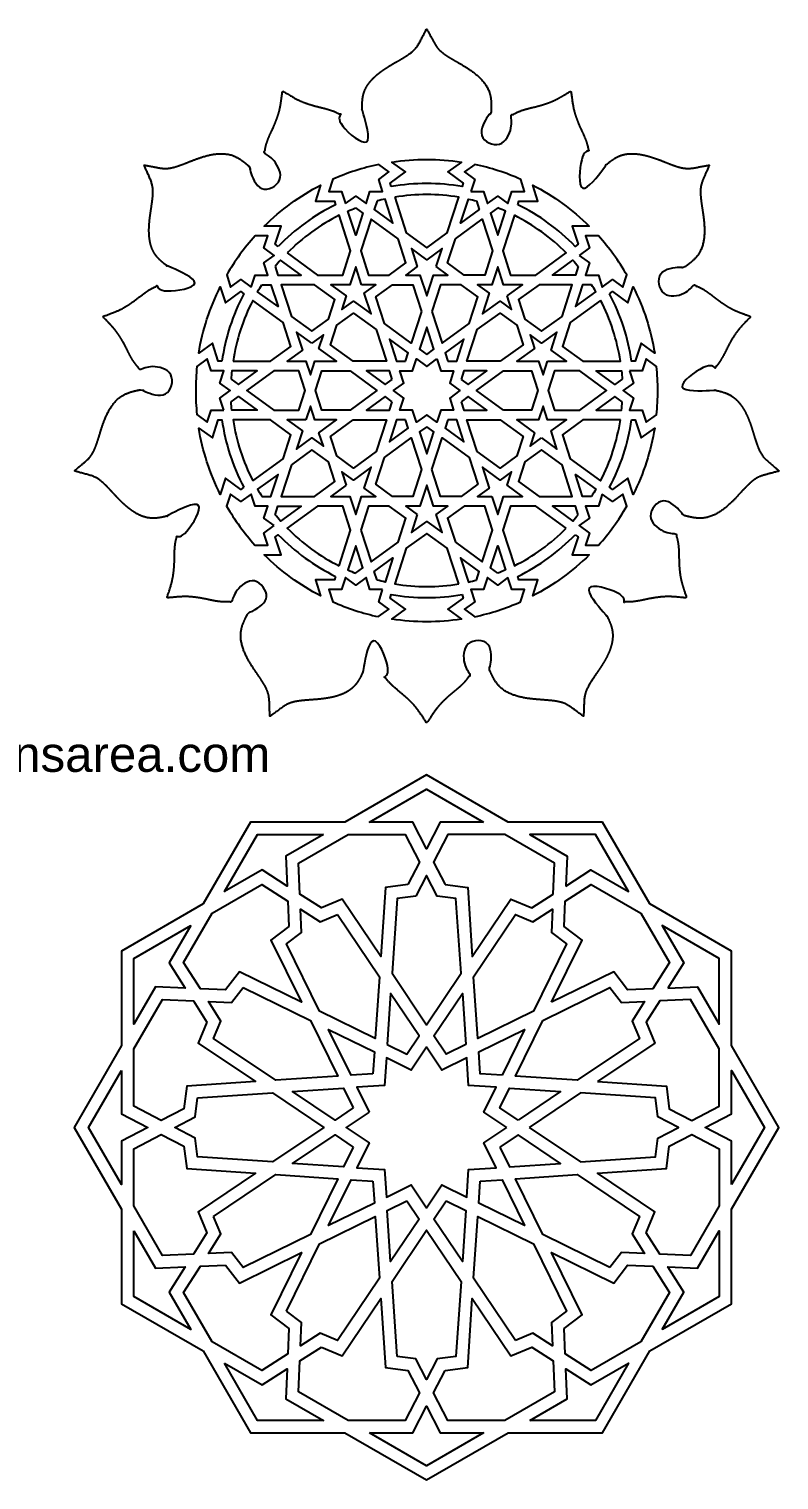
# Model space of a CAD drawing. Header units: millimetres. Extents: x 151 to 790, y 129 to 747.
# Drawn here: x 471 to 790, y 129 to 747 of the extents above; entities that cross this region are included whole.
import ezdxf

# ---------------------------------------------------------------- set-up
doc = ezdxf.new("R2010")
doc.units = ezdxf.units.MM
doc.styles.get("Standard").update_dxf_attribs({"font": 'arial.ttf'})

msp = doc.modelspace()

# ---------------------------------------------------------------- linework, layer by layer
for points in [[(605.54, 672.52), (609.92, 675.7), (614.29, 672.52), (615.97, 677.67), (621.38, 677.67), (619.7, 682.81), (624.08, 685.99), (619.69, 689.19, 0.026173), (609.74, 686.52, 0.026015), (600.19, 682.86), (598.46, 677.67), (603.87, 677.67)], [(625.05, 679.75), (624.56, 681.23), (631.11, 685.99), (625.31, 690.21, -0.07584), (654.98, 690.21), (649.17, 685.99), (655.72, 681.23), (655.24, 679.75, 0.086328)], [(658.91, 677.67), (664.32, 677.67), (665.99, 672.52), (670.37, 675.7), (674.75, 672.52), (676.42, 677.67), (681.83, 677.67), (680.15, 682.83, 0.026173), (670.54, 686.52, 0.026015), (660.66, 689.17), (656.21, 685.99), (660.58, 682.81)], [(576.92, 654.3), (575.66, 655.22), (578.16, 662.92), (570.98, 662.92, -0.07584), (594.98, 680.36), (592.77, 673.53), (600.86, 673.53), (601.35, 672.05, 0.086328)], [(678.94, 672.05), (679.42, 673.53), (687.52, 673.53), (685.3, 680.36, -0.07584), (709.31, 662.92), (702.13, 662.92), (704.63, 655.22), (703.37, 654.3, 0.086328)], [(619, 673.63), (617.81, 669.97), (625.75, 664.19), (622.42, 674.45, 0.010541)], [(661.28, 673.63), (662.48, 669.97), (654.53, 664.19), (657.87, 674.45, -0.010541)], [(609.83, 670.65), (612.95, 668.39), (609.92, 659.05), (606.58, 669.31, -0.010541)], [(670.46, 670.65), (667.34, 668.39), (670.37, 659.05), (673.7, 669.31, 0.010541)], [(565.38, 636.99), (567.06, 642.13), (572.47, 642.13), (570.8, 647.28), (575.17, 650.46), (570.8, 653.64), (572.47, 658.78), (567.03, 658.78, 0.026173), (560.56, 650.79, 0.026015), (554.98, 642.21), (556.63, 636.99), (561.01, 640.17)], [(705.11, 650.46), (709.49, 647.28), (707.82, 642.13), (713.23, 642.13), (714.9, 636.99), (719.28, 640.17), (723.66, 636.99), (725.34, 642.15, 0.026173), (719.73, 650.79, 0.026015), (713.29, 658.74), (707.82, 658.78), (709.49, 653.64)], [(575.62, 645.8), (576.81, 642.13), (586.63, 642.13), (577.91, 648.47, 0.010541)], [(704.66, 645.8), (703.47, 642.13), (693.65, 642.13), (702.38, 648.47, -0.010541)], [(552.94, 605.42), (551.38, 605.42), (548.88, 613.12), (543.07, 608.9, -0.07584), (552.24, 637.12), (554.46, 630.3), (561.01, 635.06), (562.27, 634.14, 0.086328)], [(569.96, 638), (573.81, 638), (576.84, 628.66), (568.12, 635, -0.010541)], [(710.33, 638), (706.48, 638), (703.44, 628.66), (712.17, 635, 0.010541)], [(718.01, 634.14), (719.28, 635.06), (725.83, 630.3), (728.05, 637.12, -0.07584), (737.22, 608.9), (731.41, 613.12), (728.91, 605.42), (727.34, 605.42, 0.086328)], [(553.79, 584.64), (552.11, 589.78), (556.49, 592.96), (552.11, 596.14), (553.79, 601.29), (548.38, 601.29), (546.7, 606.43), (542.31, 603.24, 0.026173), (541.77, 592.96, 0.026015), (542.3, 582.75), (546.7, 579.49), (548.38, 584.64)], [(726.5, 601.29), (728.17, 596.14), (723.8, 592.96), (728.17, 589.78), (726.5, 584.64), (731.91, 584.64), (733.58, 579.49), (737.98, 582.68, 0.026173), (738.52, 592.96, 0.026015), (737.99, 603.18), (733.58, 606.43), (731.91, 601.29)], [(556.89, 597.78), (560.01, 595.52), (567.95, 601.29), (557.17, 601.29, 0.010541)], [(723.4, 597.78), (720.28, 595.52), (712.34, 601.29), (723.12, 601.29, -0.010541)], [(556.89, 588.14), (560.01, 590.41), (567.95, 584.64), (557.17, 584.64, -0.010541)], [(723.4, 588.14), (720.28, 590.41), (712.34, 584.64), (723.12, 584.64, 0.010541)], [(562.27, 551.79), (561.01, 550.87), (554.46, 555.63), (552.24, 548.8, -0.07584), (543.07, 577.02), (548.88, 572.8), (551.38, 580.5), (552.94, 580.5, 0.086328)], [(727.34, 580.5), (728.91, 580.5), (731.41, 572.8), (737.22, 577.02, -0.07584), (728.05, 548.8), (725.83, 555.63), (719.28, 550.87), (718.01, 551.79, 0.086328)], [(569.96, 547.93), (573.81, 547.93), (576.84, 557.27), (568.12, 550.93, 0.010541)], [(710.33, 547.93), (706.48, 547.93), (703.44, 557.27), (712.17, 550.93, -0.010541)], [(575.17, 535.47), (570.8, 538.65), (572.47, 543.79), (567.06, 543.79), (565.38, 548.94), (561.01, 545.76), (556.63, 548.94), (554.95, 543.77, 0.026173), (560.56, 535.14, 0.026015), (566.99, 527.19), (572.47, 527.14), (570.8, 532.29)], [(575.62, 540.13), (576.81, 543.79), (586.63, 543.79), (577.91, 537.45, -0.010541)], [(704.66, 540.13), (703.47, 543.79), (693.65, 543.79), (702.38, 537.45, 0.010541)], [(714.9, 548.94), (713.23, 543.79), (707.82, 543.79), (709.49, 538.65), (705.11, 535.47), (709.49, 532.29), (707.82, 527.14), (713.25, 527.14, 0.026173), (719.73, 535.14, 0.026015), (725.3, 543.72), (723.66, 548.94), (719.28, 545.76)], [(601.35, 513.88), (600.86, 512.39), (592.77, 512.39), (594.98, 505.57, -0.07584), (570.98, 523.01), (578.16, 523.01), (575.66, 530.71), (576.92, 531.63, 0.086328)], [(703.37, 531.63), (704.63, 530.71), (702.13, 523.01), (709.31, 523.01, -0.07584), (685.3, 505.57), (687.52, 512.39), (679.42, 512.39), (678.94, 513.88, 0.086328)], [(609.83, 515.27), (612.95, 517.54), (609.92, 526.88), (606.58, 516.62, 0.010541)], [(670.46, 515.27), (667.34, 517.54), (670.37, 526.88), (673.7, 516.62, -0.010541)], [(619, 512.29), (617.81, 515.96), (625.75, 521.73), (622.42, 511.47, -0.010541)], [(661.28, 512.29), (662.48, 515.96), (654.53, 521.73), (657.87, 511.47, 0.010541)], [(621.38, 508.26), (615.97, 508.26), (614.29, 513.4), (609.92, 510.22), (605.54, 513.4), (603.87, 508.26), (598.46, 508.26), (600.14, 503.09, 0.026173), (609.74, 499.4, 0.026015), (619.62, 496.75), (624.08, 499.93), (619.7, 503.11)], [(674.75, 513.4), (670.37, 510.22), (665.99, 513.4), (664.32, 508.26), (658.91, 508.26), (660.58, 503.11), (656.21, 499.93), (660.6, 496.74, 0.026173), (670.54, 499.4, 0.026015), (680.09, 503.07), (681.83, 508.26), (676.42, 508.26)], [(655.24, 506.18), (655.72, 504.69), (649.17, 499.93), (654.98, 495.71, -0.07584), (625.31, 495.71), (631.11, 499.93), (624.56, 504.69), (625.05, 506.18, 0.086328)]]:
    msp.add_lwpolyline(points, format="xyb", close=True)
for points in [[(626.51, 675.23), (631.44, 660.06), (640.14, 653.74), (648.84, 660.06), (653.77, 675.23, 0.082277), (626.51, 675.23)], [(580.76, 651.51), (593.67, 642.13), (604.42, 642.13), (607.74, 652.36), (602.81, 667.53, 0.082277), (580.76, 651.51)], [(677.47, 667.53), (672.54, 652.36), (675.87, 642.13), (686.62, 642.13), (699.53, 651.51, 0.082277), (677.47, 667.53)], [(557.69, 605.42), (573.64, 605.42), (582.34, 611.74), (579.02, 621.97), (566.11, 631.35, 0.082277), (557.69, 605.42)], [(714.18, 631.35), (701.27, 621.97), (697.95, 611.74), (706.65, 605.42), (722.6, 605.42, 0.082277), (714.18, 631.35)], [(566.11, 554.58), (579.02, 563.95), (582.34, 574.18), (573.64, 580.5), (557.69, 580.5, 0.082277), (566.11, 554.58)], [(722.6, 580.5), (706.65, 580.5), (697.95, 574.18), (701.27, 563.95), (714.18, 554.58, 0.082277), (722.6, 580.5)], [(602.81, 518.39), (607.74, 533.57), (604.42, 543.79), (593.67, 543.79), (580.76, 534.41, 0.082277), (602.81, 518.39)], [(699.53, 534.41), (686.62, 543.79), (675.87, 543.79), (672.54, 533.57), (677.47, 518.39, 0.082277), (699.53, 534.41)], [(653.77, 510.69), (648.84, 525.87), (640.14, 532.19), (631.44, 525.87), (626.51, 510.69, 0.082277), (653.77, 510.69)]]:
    msp.add_lwpolyline(points, format="xyb")
for points in [[(627.93, 657.51), (616.47, 665.83), (612.09, 652.36), (615.41, 642.13), (624.17, 642.13), (631.25, 647.28)], [(652.36, 657.51), (663.82, 665.83), (668.2, 652.36), (664.87, 642.13), (656.12, 642.13), (649.04, 647.28)], [(644.18, 645.7), (646.67, 653.37), (640.14, 648.63), (633.62, 653.37), (636.11, 645.7), (631.2, 642.13), (637.27, 642.13), (640.14, 633.28), (643.02, 642.13), (649.09, 642.13)], [(612.41, 638), (609.92, 645.67), (607.42, 638), (599.36, 638), (605.88, 633.26), (604.01, 627.49), (608.92, 631.05), (616.44, 625.58), (613.57, 634.43), (618.48, 638)], [(674.4, 633.26), (680.93, 638), (672.86, 638), (670.37, 645.67), (667.88, 638), (661.81, 638), (666.72, 634.43), (663.84, 625.58), (671.37, 631.05), (676.28, 627.49)], [(592.32, 638), (578.16, 638), (582.53, 624.53), (591.23, 618.21), (598.32, 623.35), (601.02, 631.68)], [(637.97, 626.6), (633.59, 613.12), (622.13, 621.45), (618.43, 632.85), (625.51, 638), (634.26, 638)], [(642.32, 626.6), (646.69, 613.12), (658.15, 621.45), (661.86, 632.85), (654.78, 638), (646.02, 638)], [(697.75, 624.53), (702.13, 638), (687.96, 638), (679.26, 631.68), (681.97, 623.35), (689.05, 618.21)], [(618.62, 618.89), (622.99, 605.42), (608.83, 605.42), (599.13, 612.47), (601.83, 620.8), (608.92, 625.94)], [(671.46, 605.42), (657.29, 605.42), (661.67, 618.89), (671.37, 625.94), (678.45, 620.8), (681.16, 612.47)], [(591.23, 613.1), (584.71, 617.84), (587.2, 610.16), (580.67, 605.42), (588.74, 605.42), (590.62, 599.65), (592.49, 605.42), (601.79, 605.42), (594.27, 610.89), (596.14, 616.66)], [(640.14, 608.36), (643.18, 610.57), (640.14, 619.91), (637.11, 610.57)], [(691.54, 605.42), (699.61, 605.42), (693.09, 610.16), (695.58, 617.84), (689.05, 613.1), (684.14, 616.66), (686.02, 610.89), (678.49, 605.42), (687.79, 605.42), (689.67, 599.65)], [(631.09, 605.42), (632.25, 608.99), (624.31, 614.76), (627.34, 605.42)], [(649.2, 605.42), (652.95, 605.42), (655.98, 614.76), (648.04, 608.99)], [(644.52, 606.43), (646.19, 601.29), (651.6, 601.29), (649.93, 596.14), (654.31, 592.96), (649.93, 589.78), (651.6, 584.64), (646.19, 584.64), (644.52, 579.49), (640.14, 582.67), (635.77, 579.49), (634.09, 584.64), (628.68, 584.64), (630.36, 589.78), (625.98, 592.96), (630.36, 596.14), (628.68, 601.29), (634.09, 601.29), (635.77, 606.43), (640.14, 603.25)], [(574.98, 601.29), (563.52, 592.96), (574.98, 584.64), (585.74, 584.64), (588.44, 592.96), (585.74, 601.29)], [(607.48, 601.29), (618.94, 592.96), (607.48, 584.64), (595.5, 584.64), (592.79, 592.96), (595.5, 601.29)], [(625.5, 597.72), (624.34, 601.29), (614.52, 601.29), (622.46, 595.52)], [(654.79, 597.72), (657.82, 595.52), (665.77, 601.29), (655.95, 601.29)], [(672.8, 584.64), (661.34, 592.96), (672.8, 601.29), (684.79, 601.29), (687.5, 592.96), (684.79, 584.64)], [(705.3, 584.64), (716.76, 592.96), (705.3, 601.29), (694.55, 601.29), (691.84, 592.96), (694.55, 584.64)], [(625.5, 588.2), (622.46, 590.41), (614.52, 584.64), (624.34, 584.64)], [(654.79, 588.2), (655.95, 584.64), (665.77, 584.64), (657.82, 590.41)], [(588.74, 580.5), (580.67, 580.5), (587.2, 575.76), (584.71, 568.09), (591.23, 572.83), (596.14, 569.26), (594.27, 575.03), (601.79, 580.5), (592.49, 580.5), (590.62, 586.27)], [(608.83, 580.5), (622.99, 580.5), (618.62, 567.03), (608.92, 559.98), (601.83, 565.13), (599.13, 573.46)], [(631.09, 580.5), (627.34, 580.5), (624.31, 571.16), (632.25, 576.94)], [(649.2, 580.5), (648.04, 576.94), (655.98, 571.16), (652.95, 580.5)], [(661.67, 567.03), (657.29, 580.5), (671.46, 580.5), (681.16, 573.46), (678.45, 565.13), (671.37, 559.98)], [(689.05, 572.83), (695.58, 568.09), (693.09, 575.76), (699.61, 580.5), (691.54, 580.5), (689.67, 586.27), (687.79, 580.5), (678.49, 580.5), (686.02, 575.03), (684.14, 569.26)], [(640.14, 577.56), (637.11, 575.36), (640.14, 566.02), (643.18, 575.36)], [(622.13, 564.48), (633.59, 572.8), (637.97, 559.33), (634.26, 547.93), (625.51, 547.93), (618.43, 553.07)], [(642.32, 559.33), (646.69, 572.8), (658.15, 564.48), (661.86, 553.07), (654.78, 547.93), (646.02, 547.93)], [(582.53, 561.4), (578.16, 547.93), (592.32, 547.93), (601.02, 554.25), (598.32, 562.57), (591.23, 567.72)], [(687.96, 547.93), (702.13, 547.93), (697.75, 561.4), (689.05, 567.72), (681.97, 562.57), (679.26, 554.25)], [(605.88, 552.67), (599.36, 547.93), (607.42, 547.93), (609.92, 540.26), (612.41, 547.93), (618.48, 547.93), (613.57, 551.49), (616.44, 560.34), (608.92, 554.87), (604.01, 558.44)], [(667.88, 547.93), (670.37, 540.26), (672.86, 547.93), (680.93, 547.93), (674.4, 552.67), (676.28, 558.44), (671.37, 554.87), (663.84, 560.34), (666.72, 551.49), (661.81, 547.93)], [(636.11, 540.23), (633.62, 532.55), (640.14, 537.3), (646.67, 532.55), (644.18, 540.23), (649.09, 543.79), (643.02, 543.79), (640.14, 552.64), (637.27, 543.79), (631.2, 543.79)], [(612.09, 533.57), (616.47, 520.09), (627.93, 528.42), (631.25, 538.65), (624.17, 543.79), (615.41, 543.79)], [(652.36, 528.42), (663.82, 520.09), (668.2, 533.57), (664.87, 543.79), (656.12, 543.79), (649.04, 538.65)], [(715.06, 409.31), (674.87, 409.31), (640.06, 429.4), (605.25, 409.31), (565.06, 409.31), (544.96, 374.5), (510.15, 354.4), (510.15, 314.21), (490.06, 279.4), (510.15, 244.59), (510.15, 204.4), (544.96, 184.31), (565.06, 149.5), (605.25, 149.5), (640.06, 129.4), (674.87, 149.5), (715.06, 149.5), (735.15, 184.31), (769.96, 204.4), (769.96, 244.59), (790.06, 279.4), (769.96, 314.21), (769.96, 354.4), (735.15, 374.5)], [(664.33, 409.31), (645.93, 409.31), (640.06, 398.03), (634.19, 409.31), (615.79, 409.31), (640.06, 423.32)], [(596.13, 404.04), (580.19, 394.84), (580.74, 382.14), (570.02, 388.97), (554.09, 379.77), (568.1, 404.04)], [(632.11, 382.76), (622.54, 381.53), (620.56, 352.16), (604.17, 376.61), (595.27, 372.88), (586.17, 378.68), (585.59, 391.87), (606.66, 404.04), (630.99, 404.04), (637.09, 392.33)], [(648.01, 382.76), (657.58, 381.53), (659.55, 352.16), (675.95, 376.61), (684.85, 372.88), (693.95, 378.68), (694.53, 391.87), (673.45, 404.04), (649.12, 404.04), (643.03, 392.33)], [(699.37, 382.14), (710.09, 388.97), (726.03, 379.77), (712.02, 404.04), (683.99, 404.04), (699.93, 394.84)], [(581.5, 364.93), (573.82, 359.09), (586.8, 332.66), (560.37, 345.64), (554.53, 337.96), (543.75, 338.44), (536.65, 349.57), (548.82, 370.64), (569.89, 382.81), (581.03, 375.71)], [(635.51, 377.88), (627.5, 376.86), (625.36, 345), (640.06, 323.08), (654.75, 345), (652.61, 376.86), (644.61, 377.88), (640.06, 386.62)], [(693.32, 332.66), (706.3, 359.09), (698.62, 364.93), (699.09, 375.71), (710.23, 382.81), (731.3, 370.64), (743.46, 349.57), (736.37, 338.44), (725.59, 337.96), (719.75, 345.64)], [(602.2, 370.08), (619.99, 343.56), (618.22, 317.23), (594.53, 328.86), (580.46, 357.52), (586.88, 362.41), (586.45, 372.26), (594.76, 366.96)], [(660.13, 343.56), (677.91, 370.08), (685.36, 366.96), (693.67, 372.26), (693.24, 362.41), (699.66, 357.52), (685.58, 328.86), (661.9, 317.23)], [(539.69, 365.37), (530.49, 349.44), (537.32, 338.72), (524.62, 339.27), (515.42, 323.33), (515.42, 351.36)], [(742.79, 338.72), (755.49, 339.27), (764.69, 323.33), (764.69, 351.36), (740.42, 365.37), (749.62, 349.44)], [(546.58, 324.19), (542.85, 315.29), (567.3, 298.9), (537.93, 296.92), (536.7, 287.35), (527.13, 282.37), (515.42, 288.47), (515.42, 312.8), (527.59, 333.87), (540.78, 333.29)], [(561.94, 339), (590.6, 324.93), (602.23, 301.24), (575.9, 299.47), (549.38, 317.26), (552.5, 324.7), (547.2, 333.01), (557.05, 332.58)], [(623.33, 314.72), (631.7, 310.61), (636.89, 318.35), (624.79, 336.4)], [(656.79, 314.72), (648.42, 310.61), (643.23, 318.35), (655.33, 336.4)], [(689.52, 324.93), (718.18, 339), (723.07, 332.58), (732.91, 333.01), (727.62, 324.7), (730.74, 317.26), (704.22, 299.47), (677.89, 301.24)], [(712.81, 298.9), (742.19, 296.92), (743.41, 287.35), (752.98, 282.37), (764.69, 288.47), (764.69, 312.8), (752.53, 333.87), (739.34, 333.29), (733.54, 324.19), (737.27, 315.29)], [(617.21, 302.25), (607.91, 301.62), (598.33, 321.13), (617.84, 311.55)], [(672.21, 301.62), (662.91, 302.25), (662.28, 311.55), (681.79, 321.13)], [(510.15, 303.67), (510.15, 285.27), (521.43, 279.4), (510.15, 273.53), (510.15, 255.13), (496.14, 279.4)], [(769.96, 255.13), (769.96, 273.53), (758.69, 279.4), (769.96, 285.27), (769.96, 303.67), (783.98, 279.4)], [(542.6, 291.96), (574.46, 294.1), (596.38, 279.4), (574.46, 264.71), (542.6, 266.85), (541.58, 274.85), (532.84, 279.4), (541.58, 283.95)], [(608.85, 287.76), (601.11, 282.57), (583.06, 294.67), (604.74, 296.13)], [(679.01, 282.57), (671.27, 287.76), (675.38, 296.13), (697.06, 294.67)], [(683.74, 279.4), (705.66, 264.71), (737.51, 266.85), (738.54, 274.85), (747.28, 279.4), (738.54, 283.95), (737.51, 291.96), (705.66, 294.1)], [(536.7, 271.45), (537.93, 261.88), (567.3, 259.91), (542.85, 243.51), (546.58, 234.61), (540.78, 225.51), (527.59, 224.93), (515.42, 246.01), (515.42, 270.34), (527.13, 276.43)], [(608.85, 271.04), (604.74, 262.67), (583.06, 264.13), (601.11, 276.23)], [(671.27, 271.04), (675.38, 262.67), (697.06, 264.13), (679.01, 276.23)], [(733.54, 234.61), (737.27, 243.51), (712.81, 259.91), (742.19, 261.88), (743.41, 271.45), (752.98, 276.43), (764.69, 270.34), (764.69, 246.01), (752.53, 224.93), (739.34, 225.51)], [(549.38, 241.55), (575.9, 259.33), (602.23, 257.56), (590.6, 233.88), (561.94, 219.8), (557.05, 226.22), (547.2, 225.79), (552.5, 234.1)], [(718.18, 219.8), (689.52, 233.88), (677.89, 257.56), (704.22, 259.33), (730.74, 241.55), (727.62, 234.1), (732.91, 225.79), (723.07, 226.22)], [(617.21, 256.55), (617.84, 247.25), (598.33, 237.67), (607.91, 257.18)], [(662.91, 256.55), (672.21, 257.18), (681.79, 237.67), (662.28, 247.25)], [(631.7, 248.19), (636.89, 240.45), (624.79, 222.4), (623.33, 244.08)], [(648.42, 248.19), (656.79, 244.08), (655.33, 222.4), (643.23, 240.45)], [(580.46, 201.28), (594.53, 229.94), (618.22, 241.57), (619.99, 215.25), (602.2, 188.73), (594.76, 191.84), (586.45, 186.55), (586.88, 196.39)], [(677.91, 188.73), (660.13, 215.25), (661.9, 241.57), (685.58, 229.94), (699.66, 201.28), (693.24, 196.39), (693.67, 186.55), (685.36, 191.84)], [(515.42, 235.47), (524.62, 219.53), (537.32, 220.09), (530.49, 209.37), (539.69, 193.43), (515.42, 207.44)], [(627.5, 181.95), (625.36, 213.8), (640.06, 235.72), (654.75, 213.8), (652.61, 181.95), (644.61, 180.92), (640.06, 172.18), (635.51, 180.92)], [(740.42, 193.43), (749.62, 209.37), (742.79, 220.09), (755.49, 219.53), (764.69, 235.47), (764.69, 207.44)], [(554.53, 220.84), (560.37, 213.16), (586.8, 226.14), (573.82, 199.71), (581.5, 193.87), (581.03, 183.09), (569.89, 176), (548.82, 188.16), (536.65, 209.23), (543.75, 220.37)], [(698.62, 193.87), (706.3, 199.71), (693.32, 226.14), (719.75, 213.16), (725.59, 220.84), (736.37, 220.37), (743.46, 209.23), (731.3, 188.16), (710.23, 176), (699.09, 183.09)], [(595.27, 185.92), (604.17, 182.19), (620.56, 206.65), (622.54, 177.27), (632.11, 176.05), (637.09, 166.48), (630.99, 154.77), (606.66, 154.77), (585.59, 166.93), (586.17, 180.12)], [(648.01, 176.05), (657.58, 177.27), (659.55, 206.65), (675.95, 182.19), (684.85, 185.92), (693.95, 180.12), (694.53, 166.93), (673.45, 154.77), (649.12, 154.77), (643.03, 166.48)], [(554.09, 179.04), (570.02, 169.84), (580.74, 176.67), (580.19, 163.97), (596.13, 154.77), (568.1, 154.77)], [(683.99, 154.77), (699.93, 163.97), (699.37, 176.67), (710.09, 169.84), (726.03, 179.04), (712.02, 154.77)], [(615.79, 149.5), (634.19, 149.5), (640.06, 160.77), (645.93, 149.5), (664.33, 149.5), (640.06, 135.48)]]:
    msp.add_lwpolyline(points, close=True)
for points in [[(674.28, 279.4), (664.51, 285.95), (669.7, 296.51), (657.96, 297.3), (657.17, 309.04), (646.61, 303.85), (640.06, 313.62), (633.51, 303.85), (622.95, 309.04), (622.16, 297.3), (610.42, 296.51), (615.61, 285.95)], [(615.61, 285.95), (605.84, 279.4), (615.61, 272.85), (610.42, 262.29), (622.16, 261.5), (622.95, 249.76), (633.51, 254.95), (640.06, 245.18), (646.61, 254.95), (657.17, 249.76), (657.96, 261.5), (669.7, 262.29), (664.51, 272.85), (674.28, 279.4)]]:
    msp.add_lwpolyline(points)
msp.add_rational_spline([(566.09, 499.14), (565.04, 499.04), (564.18, 498.45), (563.69, 497.52), (562.45, 495.14), (559.58, 488.84), (563.36, 478.58), (569.38, 470.62), (573.14, 464.11), (573.16, 458.86), (573.31, 455.71), (573.39, 454.34), (574.5, 455.14), (577.06, 456.98), (581.18, 460.23), (588.61, 461.36), (598.59, 461.61), (608.97, 465.06), (612.1, 471.23), (613.19, 473.68), (613.61, 474.64), (613.53, 475.69), (612.97, 476.57), (610.99, 479.63), (611.67, 483.21), (614.62, 485.34), (617.58, 487.48), (621.19, 486.99), (623.47, 484.15), (625.76, 481.31), (625.46, 477.68), (622.75, 475.25), (621.59, 474.21), (621.38, 472.67), (622.21, 471.36), (622.95, 470.18), (625.26, 467.4), (630.15, 463.65), (634.63, 459.42), (636.97, 456.37), (640.14, 451.43), (643.32, 456.37), (645.65, 459.42), (650.14, 463.65), (655.03, 467.4), (657.34, 470.18), (658.08, 471.36), (658.91, 472.67), (658.7, 474.21), (657.54, 475.25), (654.82, 477.68), (654.53, 481.31), (656.81, 484.15), (659.1, 486.99), (662.71, 487.48), (665.66, 485.34), (668.62, 483.21), (669.29, 479.63), (667.32, 476.57), (666.75, 475.69), (666.67, 474.64), (667.1, 473.68), (668.19, 471.23), (671.31, 465.06), (681.7, 461.61), (691.68, 461.36), (699.11, 460.23), (703.23, 456.98), (705.78, 455.14), (706.9, 454.34), (706.97, 455.71), (707.13, 458.86), (707.15, 464.11), (710.91, 470.62), (716.93, 478.58), (720.71, 488.84), (717.84, 495.14), (716.59, 497.52), (716.11, 498.45), (715.24, 499.04), (714.2, 499.14), (710.57, 499.51), (708.2, 502.27), (708.37, 505.91), (708.55, 509.55), (711.18, 512.07), (714.82, 512.09), (718.46, 512.1), (721.12, 509.61), (721.33, 505.97), (721.42, 504.42), (722.49, 503.29), (724.04, 503.12), (725.42, 502.97), (729.03, 503.04), (735.01, 504.52), (741.12, 505.39), (744.95, 505.32), (750.8, 504.72), (748.92, 510.28), (747.99, 514.01), (747.48, 520.15), (747.59, 526.31), (746.85, 529.85), (746.4, 531.17), (745.89, 532.63), (744.55, 533.43), (743.02, 533.17), (739.43, 532.56), (736.4, 534.6), (735.61, 538.15), (734.82, 541.71), (736.69, 544.84), (740.2, 545.82), (743.7, 546.8), (746.93, 545.09), (748.09, 541.64), (748.42, 540.65), (749.19, 539.93), (750.2, 539.67), (752.81, 538.99), (759.58, 537.59), (768.74, 543.55), (775.17, 551.2), (780.68, 556.31), (785.79, 557.5), (788.82, 558.35), (790.14, 558.73), (789.12, 559.64), (786.76, 561.72), (782.66, 565.01), (779.92, 572.01), (777.45, 581.68), (771.78, 591.03), (765.07, 592.71), (762.43, 593.23), (761.4, 593.43), (760.4, 593.12), (759.67, 592.37), (757.12, 589.76), (753.48, 589.62), (750.74, 592.03), (748.01, 594.43), (747.68, 598.06), (749.94, 600.92), (752.19, 603.78), (755.8, 604.3), (758.77, 602.2), (760.04, 601.3), (761.59, 601.43), (762.69, 602.54), (763.67, 603.52), (765.87, 606.39), (768.44, 611.99), (771.57, 617.31), (774.02, 620.26), (778.13, 624.46), (772.6, 626.45), (769.11, 628.05), (763.99, 631.48), (759.24, 635.42), (756.02, 637.05), (754.71, 637.51), (753.24, 638.03), (751.79, 637.47), (751.03, 636.11), (749.27, 632.93), (745.79, 631.83), (742.52, 633.43), (739.24, 635.02), (737.96, 638.44), (739.39, 641.79), (740.81, 645.15), (744.15, 646.6), (747.57, 645.36), (748.56, 645), (749.59, 645.16), (750.43, 645.78), (752.59, 647.39), (757.9, 651.81), (758.95, 662.7), (756.98, 672.49), (756.42, 679.98), (758.68, 684.72), (759.9, 687.63), (760.43, 688.89), (759.08, 688.66), (755.98, 688.11), (750.86, 686.96), (743.67, 689.18), (734.57, 693.28), (723.72, 694.68), (718.23, 690.48), (716.18, 688.73), (715.38, 688.06), (715, 687.08), (715.13, 686.04), (715.58, 682.42), (713.42, 679.49), (709.83, 678.85), (706.24, 678.21), (703.2, 680.22), (702.37, 683.76), (701.55, 687.31), (703.39, 690.46), (706.89, 691.47), (708.38, 691.9), (709.24, 693.2), (709.06, 694.74), (708.9, 696.12), (708.03, 699.63), (705.25, 705.13), (703.05, 710.89), (702.27, 714.65), (701.55, 720.48), (696.55, 717.41), (693.12, 715.67), (687.25, 713.81), (681.21, 712.55), (677.92, 711.04), (676.75, 710.31), (675.43, 709.48), (674.95, 708), (675.54, 706.56), (676.93, 703.2), (675.62, 699.8), (672.33, 698.23), (669.04, 696.67), (665.58, 697.79), (663.84, 701), (662.11, 704.2), (663.05, 707.72), (666.16, 709.62), (667.05, 710.17), (667.58, 711.08), (667.61, 712.12), (667.7, 714.81), (667.55, 721.73), (659.7, 729.33), (650.82, 733.9), (644.61, 738.13), (642.31, 742.85), (640.8, 745.62), (640.14, 746.82), (639.48, 745.62), (637.98, 742.85), (635.68, 738.13), (629.47, 733.9), (620.59, 729.33), (612.73, 721.73), (612.59, 714.81), (612.67, 712.12), (612.71, 711.08), (613.23, 710.17), (614.13, 709.62), (617.23, 707.72), (618.18, 704.2), (616.44, 701), (614.71, 697.79), (611.24, 696.67), (607.95, 698.23), (604.66, 699.8), (603.35, 703.2), (604.74, 706.56), (605.33, 708), (604.86, 709.48), (603.54, 710.31), (602.36, 711.04), (599.08, 712.55), (593.04, 713.81), (587.16, 715.67), (583.74, 717.41), (578.73, 720.48), (578.02, 714.65), (577.24, 710.89), (575.03, 705.13), (572.25, 699.63), (571.38, 696.12), (571.22, 694.74), (571.04, 693.2), (571.9, 691.9), (573.4, 691.47), (576.9, 690.46), (578.74, 687.31), (577.91, 683.76), (577.08, 680.22), (574.04, 678.21), (570.45, 678.85), (566.87, 679.49), (564.71, 682.42), (565.16, 686.04), (565.28, 687.08), (564.9, 688.06), (564.11, 688.73), (562.06, 690.48), (556.56, 694.68), (545.72, 693.28), (536.61, 689.18), (529.43, 686.96), (524.31, 688.11), (521.2, 688.66), (519.85, 688.89), (520.38, 687.63), (521.61, 684.72), (523.86, 679.98), (523.3, 672.49), (521.33, 662.7), (522.38, 651.81), (527.7, 647.39), (529.85, 645.78), (530.69, 645.16), (531.73, 645), (532.71, 645.36), (536.14, 646.6), (539.48, 645.15), (540.9, 641.79), (542.32, 638.44), (541.05, 635.02), (537.77, 633.43), (534.49, 631.83), (531.02, 632.93), (529.25, 636.11), (528.5, 637.47), (527.04, 638.03), (525.58, 637.51), (524.27, 637.05), (521.04, 635.42), (516.3, 631.48), (511.17, 628.05), (507.68, 626.45), (502.16, 624.46), (506.27, 620.26), (508.72, 617.31), (511.85, 611.99), (514.42, 606.39), (516.62, 603.52), (517.6, 602.54), (518.69, 601.43), (520.24, 601.3), (521.51, 602.2), (524.49, 604.3), (528.09, 603.78), (530.35, 600.92), (532.61, 598.06), (532.28, 594.43), (529.54, 592.03), (526.81, 589.62), (523.17, 589.76), (520.62, 592.37), (519.89, 593.12), (518.89, 593.43), (517.86, 593.23), (515.22, 592.71), (508.51, 591.03), (502.84, 581.68), (500.37, 572.01), (497.62, 565.01), (493.53, 561.72), (491.17, 559.64), (490.14, 558.73), (491.46, 558.35), (494.49, 557.5), (499.61, 556.31), (505.12, 551.2), (511.54, 543.55), (520.71, 537.59), (527.48, 538.99), (530.08, 539.67), (531.1, 539.93), (531.86, 540.65), (532.2, 541.64), (533.36, 545.09), (536.58, 546.8), (540.09, 545.82), (543.6, 544.84), (545.47, 541.71), (544.68, 538.15), (543.88, 534.6), (540.86, 532.56), (537.27, 533.17), (535.73, 533.43), (534.4, 532.63), (533.89, 531.17), (533.43, 529.85), (532.69, 526.31), (532.81, 520.15), (532.3, 514.01), (531.37, 510.28), (529.49, 504.72), (535.33, 505.32), (539.17, 505.39), (545.27, 504.52), (551.26, 503.04), (554.87, 502.97), (556.25, 503.12), (557.8, 503.29), (558.87, 504.42), (558.96, 505.97), (559.17, 509.61), (561.82, 512.1), (565.47, 512.09), (569.11, 512.07), (571.74, 509.55), (571.92, 505.91), (572.09, 502.27), (569.71, 499.51), (566.09, 499.14)], [1, 0.919982723321, 0.919982723321, 1, 1, 1, 1, 1, 1, 1, 1, 1, 1, 1, 1, 1, 1, 1, 1, 1, 0.919982723322, 0.919982723322, 1, 0.817004395763, 0.817004395763, 1, 0.817004395763, 0.817004395763, 1, 0.817004395763, 0.817004395763, 1, 0.842376696316, 0.842376696316, 1, 1, 1, 1, 1, 1, 1, 1, 1, 1, 1, 1, 1, 0.842376696317, 0.842376696317, 1, 0.817004395763, 0.817004395763, 1, 0.817004395763, 0.817004395763, 1, 0.817004395763, 0.817004395763, 1, 0.919982723321, 0.919982723321, 1, 1, 1, 1, 1, 1, 1, 1, 1, 1, 1, 1, 1, 1, 1, 1, 1, 0.919982723322, 0.919982723322, 1, 0.817004395763, 0.817004395763, 1, 0.817004395763, 0.817004395763, 1, 0.817004395763, 0.817004395763, 1, 0.842376696316, 0.842376696316, 1, 1, 1, 1, 1, 1, 1, 1, 1, 1, 1, 1, 1, 0.842376696317, 0.842376696317, 1, 0.817004395763, 0.817004395763, 1, 0.817004395763, 0.817004395763, 1, 0.817004395763, 0.817004395763, 1, 0.919982723321, 0.919982723321, 1, 1, 1, 1, 1, 1, 1, 1, 1, 1, 1, 1, 1, 1, 1, 1, 1, 0.919982723322, 0.919982723322, 1, 0.817004395763, 0.817004395763, 1, 0.817004395763, 0.817004395763, 1, 0.817004395763, 0.817004395763, 1, 0.842376696316, 0.842376696316, 1, 1, 1, 1, 1, 1, 1, 1, 1, 1, 1, 1, 1, 0.842376696317, 0.842376696317, 1, 0.817004395763, 0.817004395763, 1, 0.817004395763, 0.817004395763, 1, 0.817004395763, 0.817004395763, 1, 0.919982723321, 0.919982723321, 1, 1, 1, 1, 1, 1, 1, 1, 1, 1, 1, 1, 1, 1, 1, 1, 1, 0.919982723322, 0.919982723322, 1, 0.817004395763, 0.817004395763, 1, 0.817004395763, 0.817004395763, 1, 0.817004395763, 0.817004395763, 1, 0.842376696316, 0.842376696316, 1, 1, 1, 1, 1, 1, 1, 1, 1, 1, 1, 1, 1, 0.842376696317, 0.842376696317, 1, 0.817004395763, 0.817004395763, 1, 0.817004395763, 0.817004395763, 1, 0.817004395763, 0.817004395763, 1, 0.919982723321, 0.919982723321, 1, 1, 1, 1, 1, 1, 1, 1, 1, 1, 1, 1, 1, 1, 1, 1, 1, 0.919982723322, 0.919982723322, 1, 0.817004395763, 0.817004395763, 1, 0.817004395763, 0.817004395763, 1, 0.817004395763, 0.817004395763, 1, 0.842376696316, 0.842376696316, 1, 1, 1, 1, 1, 1, 1, 1, 1, 1, 1, 1, 1, 0.842376696317, 0.842376696317, 1, 0.817004395763, 0.817004395763, 1, 0.817004395763, 0.817004395763, 1, 0.817004395763, 0.817004395763, 1, 0.919982723321, 0.919982723321, 1, 1, 1, 1, 1, 1, 1, 1, 1, 1, 1, 1, 1, 1, 1, 1, 1, 0.919982723322, 0.919982723322, 1, 0.817004395763, 0.817004395763, 1, 0.817004395763, 0.817004395763, 1, 0.817004395763, 0.817004395763, 1, 0.842376696316, 0.842376696316, 1, 1, 1, 1, 1, 1, 1, 1, 1, 1, 1, 1, 1, 0.842376696317, 0.842376696317, 1, 0.817004395763, 0.817004395763, 1, 0.817004395763, 0.817004395763, 1, 0.817004395763, 0.817004395763, 1, 0.919982723321, 0.919982723321, 1, 1, 1, 1, 1, 1, 1, 1, 1, 1, 1, 1, 1, 1, 1, 1, 1, 0.919982723322, 0.919982723322, 1, 0.817004395763, 0.817004395763, 1, 0.817004395763, 0.817004395763, 1, 0.817004395763, 0.817004395763, 1, 0.842376696316, 0.842376696316, 1, 1, 1, 1, 1, 1, 1, 1, 1, 1, 1, 1, 1, 0.842376696317, 0.842376696317, 1, 0.817004395763, 0.817004395763, 1, 0.817004395763, 0.817004395763, 1, 0.817004395763, 0.817004395763, 1], degree=3, knots=[0, 0, 0, 0, 0.989977, 0.989977, 0.989977, 39.342134, 101.542984, 152.667965, 183.662475, 210.046742, 230.427126, 230.427126, 230.427126, 250.80751, 277.191777, 308.186288, 359.311269, 421.512119, 459.864275, 459.864275, 459.864275, 460.854253, 460.854253, 460.854253, 462.372305, 462.372305, 462.372305, 463.890357, 463.890357, 463.890357, 465.408409, 465.408409, 465.408409, 466.81237, 466.81237, 466.81237, 487.242873, 520.244721, 557.015216, 587.264535, 587.264535, 587.264535, 617.513855, 654.28435, 687.286198, 707.716701, 707.716701, 707.716701, 709.120662, 709.120662, 709.120662, 710.638714, 710.638714, 710.638714, 712.156766, 712.156766, 712.156766, 713.674818, 713.674818, 713.674818, 714.664796, 714.664796, 714.664796, 753.016952, 815.217802, 866.342783, 897.337293, 923.721561, 944.101945, 944.101945, 944.101945, 964.482329, 990.866596, 1021.861106, 1072.986087, 1135.186937, 1173.539094, 1173.539094, 1173.539094, 1174.529071, 1174.529071, 1174.529071, 1176.047123, 1176.047123, 1176.047123, 1177.565175, 1177.565175, 1177.565175, 1179.083228, 1179.083228, 1179.083228, 1180.487188, 1180.487188, 1180.487188, 1200.917691, 1233.919539, 1270.690034, 1300.939354, 1300.939354, 1300.939354, 1331.188674, 1367.959169, 1400.961016, 1421.39152, 1421.39152, 1421.39152, 1422.79548, 1422.79548, 1422.79548, 1424.313532, 1424.313532, 1424.313532, 1425.831585, 1425.831585, 1425.831585, 1427.349637, 1427.349637, 1427.349637, 1428.339614, 1428.339614, 1428.339614, 1466.69177, 1528.89262, 1580.017602, 1611.012112, 1637.396379, 1657.776763, 1657.776763, 1657.776763, 1678.157147, 1704.541414, 1735.535924, 1786.660906, 1848.861756, 1887.213912, 1887.213912, 1887.213912, 1888.203889, 1888.203889, 1888.203889, 1889.721942, 1889.721942, 1889.721942, 1891.239994, 1891.239994, 1891.239994, 1892.758046, 1892.758046, 1892.758046, 1894.162006, 1894.162006, 1894.162006, 1914.59251, 1947.594357, 1984.364852, 2014.614172, 2014.614172, 2014.614172, 2044.863492, 2081.633987, 2114.635835, 2135.066338, 2135.066338, 2135.066338, 2136.470298, 2136.470298, 2136.470298, 2137.988351, 2137.988351, 2137.988351, 2139.506403, 2139.506403, 2139.506403, 2141.024455, 2141.024455, 2141.024455, 2142.014433, 2142.014433, 2142.014433, 2180.366589, 2242.567439, 2293.69242, 2324.68693, 2351.071197, 2371.451581, 2371.451581, 2371.451581, 2391.831965, 2418.216233, 2449.210743, 2500.335724, 2562.536574, 2600.88873, 2600.88873, 2600.88873, 2601.878708, 2601.878708, 2601.878708, 2603.39676, 2603.39676, 2603.39676, 2604.914812, 2604.914812, 2604.914812, 2606.432864, 2606.432864, 2606.432864, 2607.836825, 2607.836825, 2607.836825, 2628.267328, 2661.269176, 2698.039671, 2728.288991, 2728.288991, 2728.288991, 2758.53831, 2795.308805, 2828.310653, 2848.741157, 2848.741157, 2848.741157, 2850.145117, 2850.145117, 2850.145117, 2851.663169, 2851.663169, 2851.663169, 2853.181221, 2853.181221, 2853.181221, 2854.699274, 2854.699274, 2854.699274, 2855.689251, 2855.689251, 2855.689251, 2894.041407, 2956.242257, 3007.367238, 3038.361749, 3064.746016, 3085.1264, 3085.1264, 3085.1264, 3105.506784, 3131.891051, 3162.885561, 3214.010542, 3276.211392, 3314.563549, 3314.563549, 3314.563549, 3315.553526, 3315.553526, 3315.553526, 3317.071578, 3317.071578, 3317.071578, 3318.589631, 3318.589631, 3318.589631, 3320.107683, 3320.107683, 3320.107683, 3321.511643, 3321.511643, 3321.511643, 3341.942147, 3374.943994, 3411.714489, 3441.963809, 3441.963809, 3441.963809, 3472.213129, 3508.983624, 3541.985471, 3562.415975, 3562.415975, 3562.415975, 3563.819935, 3563.819935, 3563.819935, 3565.337987, 3565.337987, 3565.337987, 3566.85604, 3566.85604, 3566.85604, 3568.374092, 3568.374092, 3568.374092, 3569.364069, 3569.364069, 3569.364069, 3607.716226, 3669.917076, 3721.042057, 3752.036567, 3778.420834, 3798.801218, 3798.801218, 3798.801218, 3819.181602, 3845.565869, 3876.56038, 3927.685361, 3989.886211, 4028.238367, 4028.238367, 4028.238367, 4029.228344, 4029.228344, 4029.228344, 4030.746397, 4030.746397, 4030.746397, 4032.264449, 4032.264449, 4032.264449, 4033.782501, 4033.782501, 4033.782501, 4035.186461, 4035.186461, 4035.186461, 4055.616965, 4088.618813, 4125.389308, 4155.638627, 4155.638627, 4155.638627, 4185.887947, 4222.658442, 4255.66029, 4276.090793, 4276.090793, 4276.090793, 4277.494754, 4277.494754, 4277.494754, 4279.012806, 4279.012806, 4279.012806, 4280.530858, 4280.530858, 4280.530858, 4282.04891, 4282.04891, 4282.04891, 4283.038888, 4283.038888, 4283.038888, 4321.391044, 4383.591894, 4434.716875, 4465.711385, 4492.095653, 4512.476037, 4512.476037, 4512.476037, 4532.856421, 4559.240688, 4590.235198, 4641.360179, 4703.561029, 4741.913185, 4741.913185, 4741.913185, 4742.903163, 4742.903163, 4742.903163, 4744.421215, 4744.421215, 4744.421215, 4745.939267, 4745.939267, 4745.939267, 4747.45732, 4747.45732, 4747.45732, 4748.86128, 4748.86128, 4748.86128, 4769.291783, 4802.293631, 4839.064126, 4869.313446, 4869.313446, 4869.313446, 4899.562766, 4936.333261, 4969.335108, 4989.765612, 4989.765612, 4989.765612, 4991.169572, 4991.169572, 4991.169572, 4992.687624, 4992.687624, 4992.687624, 4994.205676, 4994.205676, 4994.205676, 4995.723729, 4995.723729, 4995.723729, 4995.723729])

# ---------------------------------------------------------------- texts
at = {"color": 3, "insert": (374.39, 445.72), "char_height": 15, "attachment_point": 1}
msp.add_mtext_dynamic_manual_height_columns('freepatternsarea.com', width=226.0794, gutter_width=75, heights=[0], dxfattribs=at)

doc.saveas('drawing.dxf')
